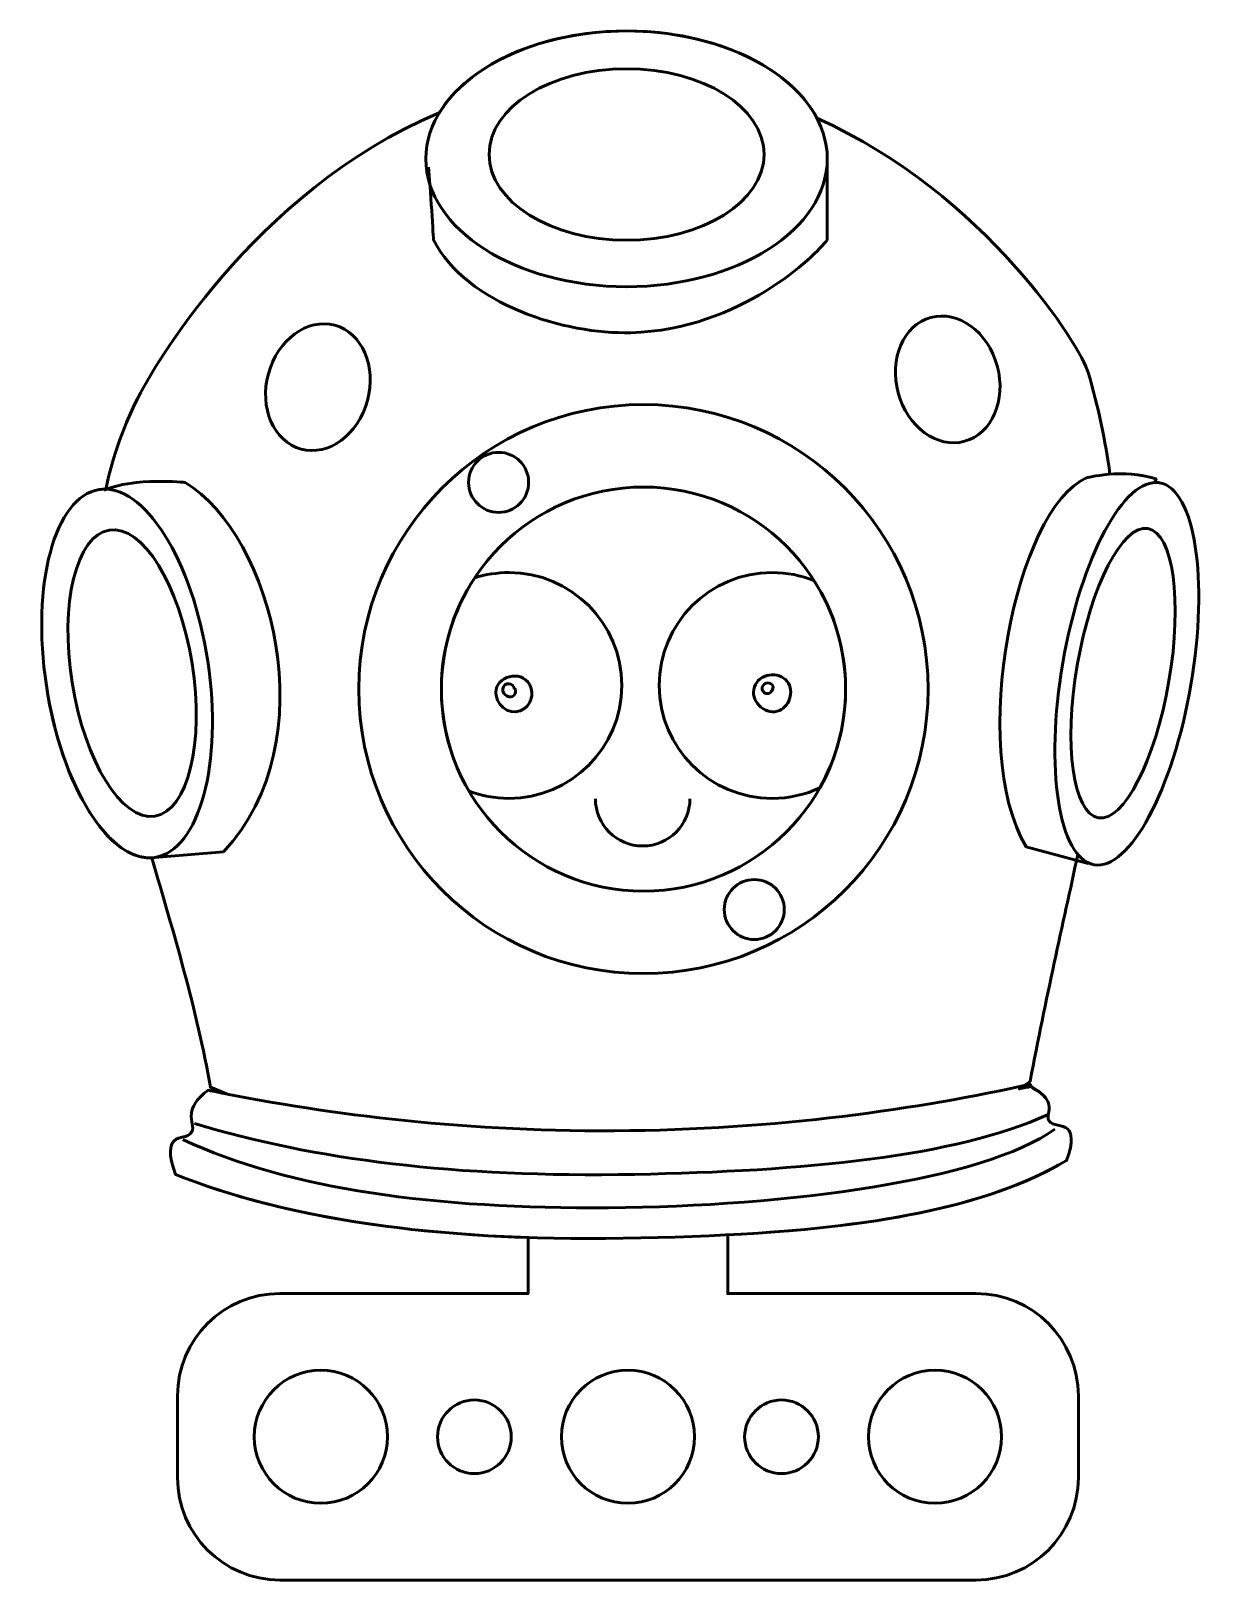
# Model space of a CAD drawing. Header units: centimetres. Extents: x -12.92 to -7.16, y -10.7 to -3.13.
import ezdxf

# ---------------------------------------------------------------- set-up
doc = ezdxf.new("R2010")
doc.units = ezdxf.units.CM
doc.header["$MEASUREMENT"] = 0
doc.layers.add('Layer 1', color=7, linetype='Continuous')

msp = doc.modelspace()

# ---------------------------------------------------------------- linework, layer by layer
at = {"layer": 'Layer 1', "lineweight": 53}
for points, knots in [([(-8.30001, -10.7), (-8.30001, -10.7), (-11.70001, -10.7), (-11.70001, -10.7), (-11.70001, -10.7), (-11.97615, -10.7), (-12.20001, -10.47614), (-12.20001, -10.2), (-12.20001, -10.2), (-12.20001, -10.2), (-12.20001, -9.8), (-12.20001, -9.8), (-12.20001, -9.8), (-12.20001, -9.52386), (-11.97615, -9.3), (-11.70001, -9.3), (-11.70001, -9.3), (-11.70001, -9.3), (-10.48751, -9.3), (-10.48751, -9.3), (-10.48751, -9.3), (-10.48751, -9.3), (-10.48751, -9.02641), (-10.48751, -9.02641), (-10.48751, -9.02641), (-11.1984, -9.00266), (-11.7739, -8.89375), (-12.21006, -8.71764), (-12.21006, -8.71764), (-12.24682, -8.61757), (-12.23712, -8.57423), (-12.21714, -8.55434), (-12.21714, -8.55434), (-12.19182, -8.52912), (-12.1507, -8.5424), (-12.13197, -8.51174), (-12.13197, -8.51174), (-12.11592, -8.48551), (-12.13743, -8.46171), (-12.13197, -8.41944), (-12.13197, -8.41944), (-12.12816, -8.39003), (-12.11107, -8.34994), (-12.05048, -8.30664), (-12.05048, -8.30664), (-12.0208, -8.31276), (-11.99066, -8.31882), (-11.9601, -8.32483), (-11.9601, -8.32483), (-11.9601, -8.32483), (-12.03968, -8.29167), (-12.03968, -8.29167), (-12.03968, -8.29167), (-12.10512, -7.91364), (-12.2188, -7.53899), (-12.326, -7.17039), (-12.326, -7.17039), (-12.5395, -7.1841), (-12.76763, -6.81446), (-12.84087, -6.32965), (-12.84087, -6.32965), (-12.91583, -5.83331), (-12.80007, -5.40427), (-12.5823, -5.37137), (-12.5823, -5.37137), (-12.57156, -5.36975), (-12.56076, -5.36916), (-12.54995, -5.36949), (-12.54995, -5.36949), (-12.51692, -5.21003), (-12.46241, -5.05285), (-12.38043, -4.89827), (-12.38043, -4.89827), (-12.33339, -4.80955), (-11.84233, -3.91902), (-10.9214, -3.5304), (-10.9214, -3.5304), (-10.77972, -3.29651), (-10.42359, -3.13057), (-10.00661, -3.13057), (-10.00661, -3.13057), (-9.57381, -3.13057), (-9.20653, -3.30935), (-9.0766, -3.55732), (-9.0766, -3.55732), (-8.24729, -3.92847), (-7.78638, -4.68021), (-7.75178, -4.79888), (-7.75178, -4.79888), (-7.70211, -4.96921), (-7.66765, -5.13422), (-7.64568, -5.29637), (-7.64568, -5.29637), (-7.58181, -5.29145), (-7.49958, -5.29343), (-7.42049, -5.31949), (-7.42049, -5.31949), (-7.42049, -5.31949), (-7.42672, -5.33717), (-7.42672, -5.33717), (-7.42672, -5.33717), (-7.41873, -5.33679), (-7.41081, -5.33724), (-7.40296, -5.33858), (-7.40296, -5.33858), (-7.23018, -5.36822), (-7.16177, -5.80994), (-7.25013, -6.32522), (-7.25013, -6.32522), (-7.33848, -6.8405), (-7.55016, -7.23417), (-7.72295, -7.20453), (-7.72295, -7.20453), (-7.75271, -7.19943), (-7.77937, -7.18211), (-7.80267, -7.15428), (-7.80267, -7.15428), (-7.87524, -7.49447), (-7.95913, -7.85823), (-8.03574, -8.26328), (-8.03574, -8.26328), (-8.03574, -8.26328), (-8.08836, -8.29989), (-8.08836, -8.29989), (-8.08836, -8.29989), (-8.06828, -8.29598), (-8.04836, -8.29206), (-8.02864, -8.28813), (-8.02864, -8.28813), (-7.98195, -8.31772), (-7.95087, -8.3429), (-7.94348, -8.37685), (-7.94348, -8.37685), (-7.93606, -8.41078), (-7.95709, -8.43128), (-7.94348, -8.45496), (-7.94348, -8.45496), (-7.92549, -8.4861), (-7.87806, -8.46988), (-7.85115, -8.49756), (-7.85115, -8.49756), (-7.83426, -8.51497), (-7.82186, -8.55343), (-7.85736, -8.65027), (-7.85736, -8.65027), (-8.25348, -8.88316), (-8.82182, -8.97771), (-9.51252, -9.01342), (-9.51252, -9.01342), (-9.51252, -9.01342), (-9.51252, -9.3), (-9.51252, -9.3), (-9.51252, -9.3), (-9.51252, -9.3), (-8.30001, -9.3), (-8.30001, -9.3), (-8.30001, -9.3), (-8.02387, -9.3), (-7.80001, -9.52386), (-7.80001, -9.8), (-7.80001, -9.8), (-7.80001, -9.8), (-7.80001, -10.2), (-7.80001, -10.2), (-7.80001, -10.2), (-7.80001, -10.47614), (-8.02387, -10.7), (-8.30001, -10.7)], [0, 0, 0, 0, 0.0232558, 0.0232558, 0.0232558, 0.0232558, 0.0465116, 0.0465116, 0.0465116, 0.0465116, 0.0697674, 0.0697674, 0.0697674, 0.0697674, 0.0930233, 0.0930233, 0.0930233, 0.0930233, 0.1162791, 0.1162791, 0.1162791, 0.1162791, 0.1395349, 0.1395349, 0.1395349, 0.1395349, 0.1627907, 0.1627907, 0.1627907, 0.1627907, 0.1860465, 0.1860465, 0.1860465, 0.1860465, 0.2093023, 0.2093023, 0.2093023, 0.2093023, 0.2325581, 0.2325581, 0.2325581, 0.2325581, 0.255814, 0.255814, 0.255814, 0.255814, 0.2790698, 0.2790698, 0.2790698, 0.2790698, 0.3023256, 0.3023256, 0.3023256, 0.3023256, 0.3255814, 0.3255814, 0.3255814, 0.3255814, 0.3488372, 0.3488372, 0.3488372, 0.3488372, 0.372093, 0.372093, 0.372093, 0.372093, 0.3953488, 0.3953488, 0.3953488, 0.3953488, 0.4186047, 0.4186047, 0.4186047, 0.4186047, 0.4418605, 0.4418605, 0.4418605, 0.4418605, 0.4651163, 0.4651163, 0.4651163, 0.4651163, 0.4883721, 0.4883721, 0.4883721, 0.4883721, 0.5116279, 0.5116279, 0.5116279, 0.5116279, 0.5348837, 0.5348837, 0.5348837, 0.5348837, 0.5581395, 0.5581395, 0.5581395, 0.5581395, 0.5813953, 0.5813953, 0.5813953, 0.5813953, 0.6046512, 0.6046512, 0.6046512, 0.6046512, 0.627907, 0.627907, 0.627907, 0.627907, 0.6511628, 0.6511628, 0.6511628, 0.6511628, 0.6744186, 0.6744186, 0.6744186, 0.6744186, 0.6976744, 0.6976744, 0.6976744, 0.6976744, 0.7209302, 0.7209302, 0.7209302, 0.7209302, 0.744186, 0.744186, 0.744186, 0.744186, 0.7674419, 0.7674419, 0.7674419, 0.7674419, 0.7906977, 0.7906977, 0.7906977, 0.7906977, 0.8139535, 0.8139535, 0.8139535, 0.8139535, 0.8372093, 0.8372093, 0.8372093, 0.8372093, 0.8604651, 0.8604651, 0.8604651, 0.8604651, 0.8837209, 0.8837209, 0.8837209, 0.8837209, 0.9069767, 0.9069767, 0.9069767, 0.9069767, 0.9302326, 0.9302326, 0.9302326, 0.9302326, 0.9534884, 0.9534884, 0.9534884, 0.9534884, 1, 1, 1, 1]), ([(-11.82501, -10), (-11.82501, -9.82051), (-11.6795, -9.675), (-11.50001, -9.675), (-11.50001, -9.675), (-11.32052, -9.675), (-11.17501, -9.82051), (-11.17501, -10), (-11.17501, -10), (-11.17501, -10.17949), (-11.32052, -10.325), (-11.50001, -10.325), (-11.50001, -10.325), (-11.6795, -10.325), (-11.82501, -10.17949), (-11.82501, -10)], [0, 0, 0, 0, 0.2, 0.2, 0.2, 0.2, 0.4, 0.4, 0.4, 0.4, 0.6, 0.6, 0.6, 0.6, 1, 1, 1, 1]), ([(-10.32501, -10), (-10.32501, -9.82051), (-10.1795, -9.675), (-10.00001, -9.675), (-10.00001, -9.675), (-9.82052, -9.675), (-9.67501, -9.82051), (-9.67501, -10), (-9.67501, -10), (-9.67501, -10.17949), (-9.82052, -10.325), (-10.00001, -10.325), (-10.00001, -10.325), (-10.1795, -10.325), (-10.32501, -10.17949), (-10.32501, -10)], [0, 0, 0, 0, 0.2, 0.2, 0.2, 0.2, 0.4, 0.4, 0.4, 0.4, 0.6, 0.6, 0.6, 0.6, 1, 1, 1, 1]), ([(-8.82501, -10), (-8.82501, -9.82051), (-8.6795, -9.675), (-8.50001, -9.675), (-8.50001, -9.675), (-8.32052, -9.675), (-8.17501, -9.82051), (-8.17501, -10), (-8.17501, -10), (-8.17501, -10.17949), (-8.32052, -10.325), (-8.50001, -10.325), (-8.50001, -10.325), (-8.6795, -10.325), (-8.82501, -10.17949), (-8.82501, -10)], [0, 0, 0, 0, 0.2, 0.2, 0.2, 0.2, 0.4, 0.4, 0.4, 0.4, 0.6, 0.6, 0.6, 0.6, 1, 1, 1, 1]), ([(-10.93001, -10), (-10.93001, -9.90059), (-10.84942, -9.82), (-10.75001, -9.82), (-10.75001, -9.82), (-10.6506, -9.82), (-10.57001, -9.90059), (-10.57001, -10), (-10.57001, -10), (-10.57001, -10.09941), (-10.6506, -10.18), (-10.75001, -10.18), (-10.75001, -10.18), (-10.84942, -10.18), (-10.93001, -10.09941), (-10.93001, -10)], [0, 0, 0, 0, 0.2, 0.2, 0.2, 0.2, 0.4, 0.4, 0.4, 0.4, 0.6, 0.6, 0.6, 0.6, 1, 1, 1, 1]), ([(-9.43001, -10), (-9.43001, -9.90059), (-9.34942, -9.82), (-9.25001, -9.82), (-9.25001, -9.82), (-9.1506, -9.82), (-9.07001, -9.90059), (-9.07001, -10), (-9.07001, -10), (-9.07001, -10.09941), (-9.1506, -10.18), (-9.25001, -10.18), (-9.25001, -10.18), (-9.34942, -10.18), (-9.43001, -10.09941), (-9.43001, -10)], [0, 0, 0, 0, 0.2, 0.2, 0.2, 0.2, 0.4, 0.4, 0.4, 0.4, 0.6, 0.6, 0.6, 0.6, 1, 1, 1, 1])]:
    msp.add_open_spline(points, degree=3, knots=knots, dxfattribs=at)
at = {"layer": 'Layer 1', "color": 5, "lineweight": 53}
for points, knots in [([(-9.02631, -3.7553), (-9.02631, -3.41028), (-9.46522, -3.13057), (-10.00661, -3.13057), (-10.00661, -3.13057), (-10.54801, -3.13057), (-10.98691, -3.41028), (-10.98691, -3.7553), (-10.98691, -3.7553), (-10.98691, -4.10032), (-10.54801, -4.38004), (-10.00661, -4.38004), (-10.00661, -4.38004), (-9.46522, -4.38004), (-9.02631, -4.10032), (-9.02631, -3.7553)], [0, 0, 0, 0, 0.2, 0.2, 0.2, 0.2, 0.4, 0.4, 0.4, 0.4, 0.6, 0.6, 0.6, 0.6, 1, 1, 1, 1]), ([(-9.33489, -3.73401), (-9.33489, -3.50268), (-9.63565, -3.31515), (-10.00661, -3.31515), (-10.00661, -3.31515), (-10.37758, -3.31515), (-10.67834, -3.50268), (-10.67834, -3.73401), (-10.67834, -3.73401), (-10.67834, -3.96534), (-10.37758, -4.15287), (-10.00661, -4.15287), (-10.00661, -4.15287), (-9.63565, -4.15287), (-9.33489, -3.96534), (-9.33489, -3.73401)], [0, 0, 0, 0, 0.2, 0.2, 0.2, 0.2, 0.4, 0.4, 0.4, 0.4, 0.6, 0.6, 0.6, 0.6, 1, 1, 1, 1]), ([(-9.02631, -4.15287), (-9.08498, -4.22556), (-9.4444, -4.58909), (-9.98563, -4.60483), (-9.98563, -4.60483), (-10.30729, -4.6142), (-10.78549, -4.4676), (-10.94983, -4.15173), (-10.94983, -4.15173), (-10.94983, -4.15173), (-10.96497, -3.88698), (-10.97481, -3.79556)], [0, 0, 0, 0, 0.25, 0.25, 0.25, 0.25, 0.5, 0.5, 0.5, 0.5, 1, 1, 1, 1]), ([(-11.27227, -4.93679), (-11.22688, -4.76971), (-11.29843, -4.60479), (-11.43214, -4.56849), (-11.43214, -4.56849), (-11.56582, -4.53216), (-11.71101, -4.63815), (-11.75641, -4.80526), (-11.75641, -4.80526), (-11.80179, -4.97236), (-11.73022, -5.13724), (-11.59654, -5.17357), (-11.59654, -5.17357), (-11.46286, -5.20989), (-11.31767, -5.10387), (-11.27227, -4.93679)], [0, 0, 0, 0, 0.2, 0.2, 0.2, 0.2, 0.4, 0.4, 0.4, 0.4, 0.6, 0.6, 0.6, 0.6, 1, 1, 1, 1]), ([(-8.6801, -4.89893), (-8.7255, -4.73184), (-8.65393, -4.56693), (-8.52024, -4.53063), (-8.52024, -4.53063), (-8.38655, -4.4943), (-8.24137, -4.60029), (-8.19597, -4.76741), (-8.19597, -4.76741), (-8.1506, -4.93449), (-8.22214, -5.09937), (-8.35583, -5.1357), (-8.35583, -5.1357), (-8.48952, -5.17203), (-8.6347, -5.06601), (-8.6801, -4.89893)], [0, 0, 0, 0, 0.2, 0.2, 0.2, 0.2, 0.4, 0.4, 0.4, 0.4, 0.6, 0.6, 0.6, 0.6, 1, 1, 1, 1]), ([(-9.92425, -4.95622), (-10.69207, -4.95622), (-11.31438, -5.57878), (-11.31438, -6.3466), (-11.31438, -6.3466), (-11.31438, -7.11442), (-10.69207, -7.73673), (-9.92425, -7.73673), (-9.92425, -7.73673), (-9.15617, -7.73673), (-8.53388, -7.11442), (-8.53388, -6.3466), (-8.53388, -6.3466), (-8.53388, -5.57878), (-9.15617, -4.95622), (-9.92425, -4.95622)], [0, 0, 0, 0, 0.2, 0.2, 0.2, 0.2, 0.4, 0.4, 0.4, 0.4, 0.6, 0.6, 0.6, 0.6, 1, 1, 1, 1]), ([(-10.48495, -5.33634), (-10.48495, -5.25537), (-10.5506, -5.18973), (-10.63156, -5.18973), (-10.63156, -5.18973), (-10.71256, -5.18973), (-10.7782, -5.25537), (-10.7782, -5.33634), (-10.7782, -5.33634), (-10.7782, -5.41731), (-10.71256, -5.48295), (-10.63156, -5.48295), (-10.63156, -5.48295), (-10.5506, -5.48295), (-10.48495, -5.41731), (-10.48495, -5.33634)], [0, 0, 0, 0, 0.2, 0.2, 0.2, 0.2, 0.4, 0.4, 0.4, 0.4, 0.6, 0.6, 0.6, 0.6, 1, 1, 1, 1]), ([(-7.75178, -7.19922), (-7.75178, -7.19922), (-8.05468, -7.11794), (-8.05468, -7.11794), (-8.05468, -7.11794), (-8.3434, -6.63048), (-8.10388, -5.46403), (-7.76124, -5.31475), (-7.76124, -5.31475), (-7.76124, -5.31475), (-7.58412, -5.26557), (-7.42049, -5.31949)], [0, 0, 0, 0, 0.25, 0.25, 0.25, 0.25, 0.5, 0.5, 0.5, 0.5, 1, 1, 1, 1]), ([(-12.05223, -6.21052), (-11.97724, -6.70689), (-12.09302, -7.13591), (-12.31078, -7.16883), (-12.31078, -7.16883), (-12.52855, -7.20171), (-12.76589, -6.826), (-12.84087, -6.32965), (-12.84087, -6.32965), (-12.91583, -5.83332), (-12.80008, -5.40427), (-12.5823, -5.37138), (-12.5823, -5.37138), (-12.36451, -5.33846), (-12.12721, -5.71417), (-12.05223, -6.21052)], [0, 0, 0, 0, 0.2, 0.2, 0.2, 0.2, 0.4, 0.4, 0.4, 0.4, 0.6, 0.6, 0.6, 0.6, 1, 1, 1, 1]), ([(-11.97577, -7.14162), (-11.467, -6.60208), (-11.7391, -5.594), (-12.16207, -5.33703), (-12.16207, -5.33703), (-12.16207, -5.33703), (-12.41026, -5.31046), (-12.55791, -5.37391)], [0, 0, 0, 0, 0.3333333, 0.3333333, 0.3333333, 0.3333333, 1, 1, 1, 1]), ([(-9.92425, -7.33377), (-10.4693, -7.33377), (-10.91142, -6.89165), (-10.91142, -6.3466), (-10.91142, -6.3466), (-10.91142, -5.8013), (-10.4693, -5.35918), (-9.92425, -5.35918), (-9.92425, -5.35918), (-9.37894, -5.35918), (-8.93683, -5.8013), (-8.93683, -6.3466), (-8.93683, -6.3466), (-8.93683, -6.89165), (-9.37894, -7.33377), (-9.92425, -7.33377)], [0, 0, 0, 0, 0.2, 0.2, 0.2, 0.2, 0.4, 0.4, 0.4, 0.4, 0.6, 0.6, 0.6, 0.6, 1, 1, 1, 1]), ([(-7.87579, -6.21792), (-7.96415, -6.7332), (-7.89571, -7.17494), (-7.72295, -7.20453), (-7.72295, -7.20453), (-7.55017, -7.23417), (-7.33848, -6.8405), (-7.25014, -6.32522), (-7.25014, -6.32522), (-7.16177, -5.80994), (-7.23019, -5.36823), (-7.40296, -5.33859), (-7.40296, -5.33859), (-7.57575, -5.30898), (-7.78739, -5.70266), (-7.87579, -6.21792)], [0, 0, 0, 0, 0.2, 0.2, 0.2, 0.2, 0.4, 0.4, 0.4, 0.4, 0.6, 0.6, 0.6, 0.6, 1, 1, 1, 1]), ([(-12.715, -6.31485), (-12.77642, -5.92882), (-12.69498, -5.595), (-12.53315, -5.56926), (-12.53315, -5.56926), (-12.37132, -5.54354), (-12.19037, -5.83561), (-12.12895, -6.22164), (-12.12895, -6.22164), (-12.06757, -6.60766), (-12.14898, -6.94149), (-12.3108, -6.96723), (-12.3108, -6.96723), (-12.47265, -6.99296), (-12.6536, -6.70088), (-12.715, -6.31485)], [0, 0, 0, 0, 0.2, 0.2, 0.2, 0.2, 0.4, 0.4, 0.4, 0.4, 0.6, 0.6, 0.6, 0.6, 1, 1, 1, 1]), ([(-7.80529, -6.23002), (-7.87225, -6.62033), (-7.82623, -6.95391), (-7.70259, -6.9751), (-7.70259, -6.9751), (-7.57893, -6.99633), (-7.42441, -6.69711), (-7.35749, -6.3068), (-7.35749, -6.3068), (-7.29055, -5.91651), (-7.33654, -5.58293), (-7.4602, -5.5617), (-7.4602, -5.5617), (-7.58389, -5.54052), (-7.73837, -5.83974), (-7.80529, -6.23002)], [0, 0, 0, 0, 0.2, 0.2, 0.2, 0.2, 0.4, 0.4, 0.4, 0.4, 0.6, 0.6, 0.6, 0.6, 1, 1, 1, 1]), ([(-10.77623, -6.84528), (-10.86211, -6.69891), (-10.91142, -6.52851), (-10.91142, -6.3466), (-10.91142, -6.3466), (-10.91142, -6.14557), (-10.85128, -5.9586), (-10.74809, -5.8026), (-10.74809, -5.8026), (-10.69564, -5.78604), (-10.63981, -5.7771), (-10.5819, -5.7771), (-10.5819, -5.7771), (-10.2772, -5.7771), (-10.03019, -6.02412), (-10.03019, -6.32881), (-10.03019, -6.32881), (-10.03019, -6.63351), (-10.2772, -6.88053), (-10.5819, -6.88053), (-10.5819, -6.88053), (-10.65031, -6.88053), (-10.71578, -6.86804), (-10.77623, -6.84528)], [0, 0, 0, 0, 0.1428571, 0.1428571, 0.1428571, 0.1428571, 0.2857143, 0.2857143, 0.2857143, 0.2857143, 0.4285714, 0.4285714, 0.4285714, 0.4285714, 0.5714286, 0.5714286, 0.5714286, 0.5714286, 0.7142857, 0.7142857, 0.7142857, 0.7142857, 1, 1, 1, 1]), ([(-9.0912, -5.81632), (-8.99347, -5.96951), (-8.93683, -6.15144), (-8.93683, -6.3466), (-8.93683, -6.3466), (-8.93683, -6.52178), (-8.98255, -6.68628), (-9.06264, -6.82893), (-9.06264, -6.82893), (-9.13347, -6.86202), (-9.21247, -6.88053), (-9.2958, -6.88053), (-9.2958, -6.88053), (-9.60049, -6.88053), (-9.8475, -6.63351), (-9.8475, -6.32881), (-9.8475, -6.32881), (-9.8475, -6.02412), (-9.60049, -5.7771), (-9.2958, -5.7771), (-9.2958, -5.7771), (-9.22351, -5.7771), (-9.15447, -5.79104), (-9.0912, -5.81632)], [0, 0, 0, 0, 0.1428571, 0.1428571, 0.1428571, 0.1428571, 0.2857143, 0.2857143, 0.2857143, 0.2857143, 0.4285714, 0.4285714, 0.4285714, 0.4285714, 0.5714286, 0.5714286, 0.5714286, 0.5714286, 0.7142857, 0.7142857, 0.7142857, 0.7142857, 1, 1, 1, 1]), ([(-10.50553, -6.44166), (-10.56029, -6.48087), (-10.63349, -6.44217), (-10.64434, -6.37819), (-10.64434, -6.37819), (-10.65844, -6.29521), (-10.54227, -6.24921), (-10.48895, -6.31109), (-10.48895, -6.31109), (-10.45681, -6.3484), (-10.46519, -6.41271), (-10.50553, -6.44166)], [0, 0, 0, 0, 0.25, 0.25, 0.25, 0.25, 0.5, 0.5, 0.5, 0.5, 1, 1, 1, 1]), ([(-9.2103, -6.394), (-9.21994, -6.42255), (-9.24154, -6.44705), (-9.27089, -6.45485), (-9.27089, -6.45485), (-9.33492, -6.47187), (-9.40651, -6.40156), (-9.38187, -6.33616), (-9.38187, -6.33616), (-9.36184, -6.26914), (-9.26229, -6.25657), (-9.22165, -6.30888), (-9.22165, -6.30888), (-9.20302, -6.33285), (-9.20066, -6.36545), (-9.2103, -6.394)], [0, 0, 0, 0, 0.2, 0.2, 0.2, 0.2, 0.4, 0.4, 0.4, 0.4, 0.6, 0.6, 0.6, 0.6, 1, 1, 1, 1]), ([(-10.55785, -6.33875), (-10.55815, -6.3375), (-10.55818, -6.33625), (-10.55871, -6.33501), (-10.55871, -6.33501), (-10.56388, -6.32303), (-10.57861, -6.31747), (-10.59092, -6.32087), (-10.59092, -6.32087), (-10.60623, -6.32506), (-10.61446, -6.3415), (-10.61095, -6.35655), (-10.61095, -6.35655), (-10.60748, -6.37134), (-10.59536, -6.37899), (-10.58189, -6.38381), (-10.58189, -6.38381), (-10.56967, -6.3882), (-10.5553, -6.37987), (-10.55073, -6.36851), (-10.55073, -6.36851), (-10.54646, -6.3579), (-10.54942, -6.34621), (-10.55785, -6.33875)], [0, 0, 0, 0, 0.1428571, 0.1428571, 0.1428571, 0.1428571, 0.2857143, 0.2857143, 0.2857143, 0.2857143, 0.4285714, 0.4285714, 0.4285714, 0.4285714, 0.5714286, 0.5714286, 0.5714286, 0.5714286, 0.7142857, 0.7142857, 0.7142857, 0.7142857, 1, 1, 1, 1]), ([(-9.3144, -6.31572), (-9.32895, -6.31501), (-9.3391, -6.32409), (-9.34388, -6.33703), (-9.34388, -6.33703), (-9.34652, -6.3441), (-9.34383, -6.35238), (-9.33862, -6.35826), (-9.33862, -6.35826), (-9.33481, -6.3642), (-9.32797, -6.36851), (-9.32119, -6.36849), (-9.32119, -6.36849), (-9.31205, -6.36843), (-9.30546, -6.3642), (-9.30034, -6.35817), (-9.30034, -6.35817), (-9.30027, -6.35806), (-9.30016, -6.35801), (-9.30011, -6.35788), (-9.30011, -6.35788), (-9.29694, -6.35407), (-9.29425, -6.34973), (-9.29224, -6.34483), (-9.29224, -6.34483), (-9.28629, -6.33018), (-9.30109, -6.31637), (-9.3144, -6.31572)], [0, 0, 0, 0, 0.125, 0.125, 0.125, 0.125, 0.25, 0.25, 0.25, 0.25, 0.375, 0.375, 0.375, 0.375, 0.5, 0.5, 0.5, 0.5, 0.625, 0.625, 0.625, 0.625, 0.75, 0.75, 0.75, 0.75, 1, 1, 1, 1]), ([(-9.23637, -7.42355), (-9.23637, -7.3426), (-9.30202, -7.27695), (-9.38298, -7.27695), (-9.38298, -7.27695), (-9.46398, -7.27695), (-9.52961, -7.3426), (-9.52961, -7.42355), (-9.52961, -7.42355), (-9.52961, -7.50452), (-9.46398, -7.57016), (-9.38298, -7.57016), (-9.38298, -7.57016), (-9.30202, -7.57016), (-9.23637, -7.50452), (-9.23637, -7.42355)], [0, 0, 0, 0, 0.2, 0.2, 0.2, 0.2, 0.4, 0.4, 0.4, 0.4, 0.6, 0.6, 0.6, 0.6, 1, 1, 1, 1]), ([(-8.02153, -8.29877), (-7.98195, -8.31772), (-7.95087, -8.3429), (-7.94348, -8.37685), (-7.94348, -8.37685), (-7.93606, -8.41078), (-7.95709, -8.43128), (-7.94348, -8.45496), (-7.94348, -8.45496), (-7.9255, -8.4861), (-7.87806, -8.46988), (-7.85116, -8.49756), (-7.85116, -8.49756), (-7.83426, -8.51497), (-7.82186, -8.55343), (-7.85736, -8.65027), (-7.85736, -8.65027), (-8.34736, -8.93835), (-9.10082, -9.01476), (-10.02351, -9.02997), (-10.02351, -9.02997), (-10.95148, -9.0453), (-11.68264, -8.93061), (-12.21006, -8.71764), (-12.21006, -8.71764), (-12.24682, -8.61757), (-12.23712, -8.57423), (-12.21714, -8.55434), (-12.21714, -8.55434), (-12.19183, -8.52912), (-12.1507, -8.5424), (-12.13198, -8.51174), (-12.13198, -8.51174), (-12.11592, -8.48551), (-12.13743, -8.46171), (-12.13198, -8.41944), (-12.13198, -8.41944), (-12.12817, -8.39003), (-12.11107, -8.34994), (-12.05048, -8.30664), (-12.05048, -8.30664), (-11.5193, -8.41628), (-10.84615, -8.5083), (-10.0661, -8.50465), (-10.0661, -8.50465), (-9.26407, -8.50089), (-8.57504, -8.39702), (-8.03575, -8.27748), (-8.03575, -8.27748), (-8.03575, -8.27748), (-8.02153, -8.29877), (-8.02153, -8.29877)], [0, 0, 0, 0, 0.0714286, 0.0714286, 0.0714286, 0.0714286, 0.1428571, 0.1428571, 0.1428571, 0.1428571, 0.2142857, 0.2142857, 0.2142857, 0.2142857, 0.2857143, 0.2857143, 0.2857143, 0.2857143, 0.3571429, 0.3571429, 0.3571429, 0.3571429, 0.4285714, 0.4285714, 0.4285714, 0.4285714, 0.5, 0.5, 0.5, 0.5, 0.5714286, 0.5714286, 0.5714286, 0.5714286, 0.6428571, 0.6428571, 0.6428571, 0.6428571, 0.7142857, 0.7142857, 0.7142857, 0.7142857, 0.7857143, 0.7857143, 0.7857143, 0.7857143, 0.8571429, 0.8571429, 0.8571429, 0.8571429, 1, 1, 1, 1]), ([(-12.11776, -8.46916), (-11.52853, -8.64664), (-10.84525, -8.73357), (-9.96673, -8.71764), (-9.96673, -8.71764), (-9.14865, -8.70279), (-8.39782, -8.63244), (-7.95055, -8.42657)], [0, 0, 0, 0, 0.3333333, 0.3333333, 0.3333333, 0.3333333, 1, 1, 1, 1]), ([(-12.17455, -8.54724), (-11.64922, -8.7922), (-10.93776, -8.88689), (-10.09452, -8.8809), (-10.09452, -8.8809), (-9.21508, -8.87466), (-8.26291, -8.74603), (-7.91506, -8.49756)], [0, 0, 0, 0, 0.3333333, 0.3333333, 0.3333333, 0.3333333, 1, 1, 1, 1])]:
    msp.add_open_spline(points, degree=3, knots=knots, dxfattribs=at)
for points in [[(-9.02631, -3.7553), (-9.02631, -3.7553), (-9.02631, -4.15287), (-9.02631, -4.15287)], [(-9.92785, -7.11306), (-10.05544, -7.11306), (-10.15885, -7.00964), (-10.15885, -6.88206)], [(-9.69727, -6.88206), (-9.69727, -7.00964), (-9.8007, -7.11306), (-9.92827, -7.11306)], [(-12.31079, -7.16881), (-12.31079, -7.16881), (-11.97577, -7.14162), (-11.97577, -7.14162)]]:
    msp.add_open_spline(points, degree=3, dxfattribs=at)

doc.saveas('drawing.dxf')
